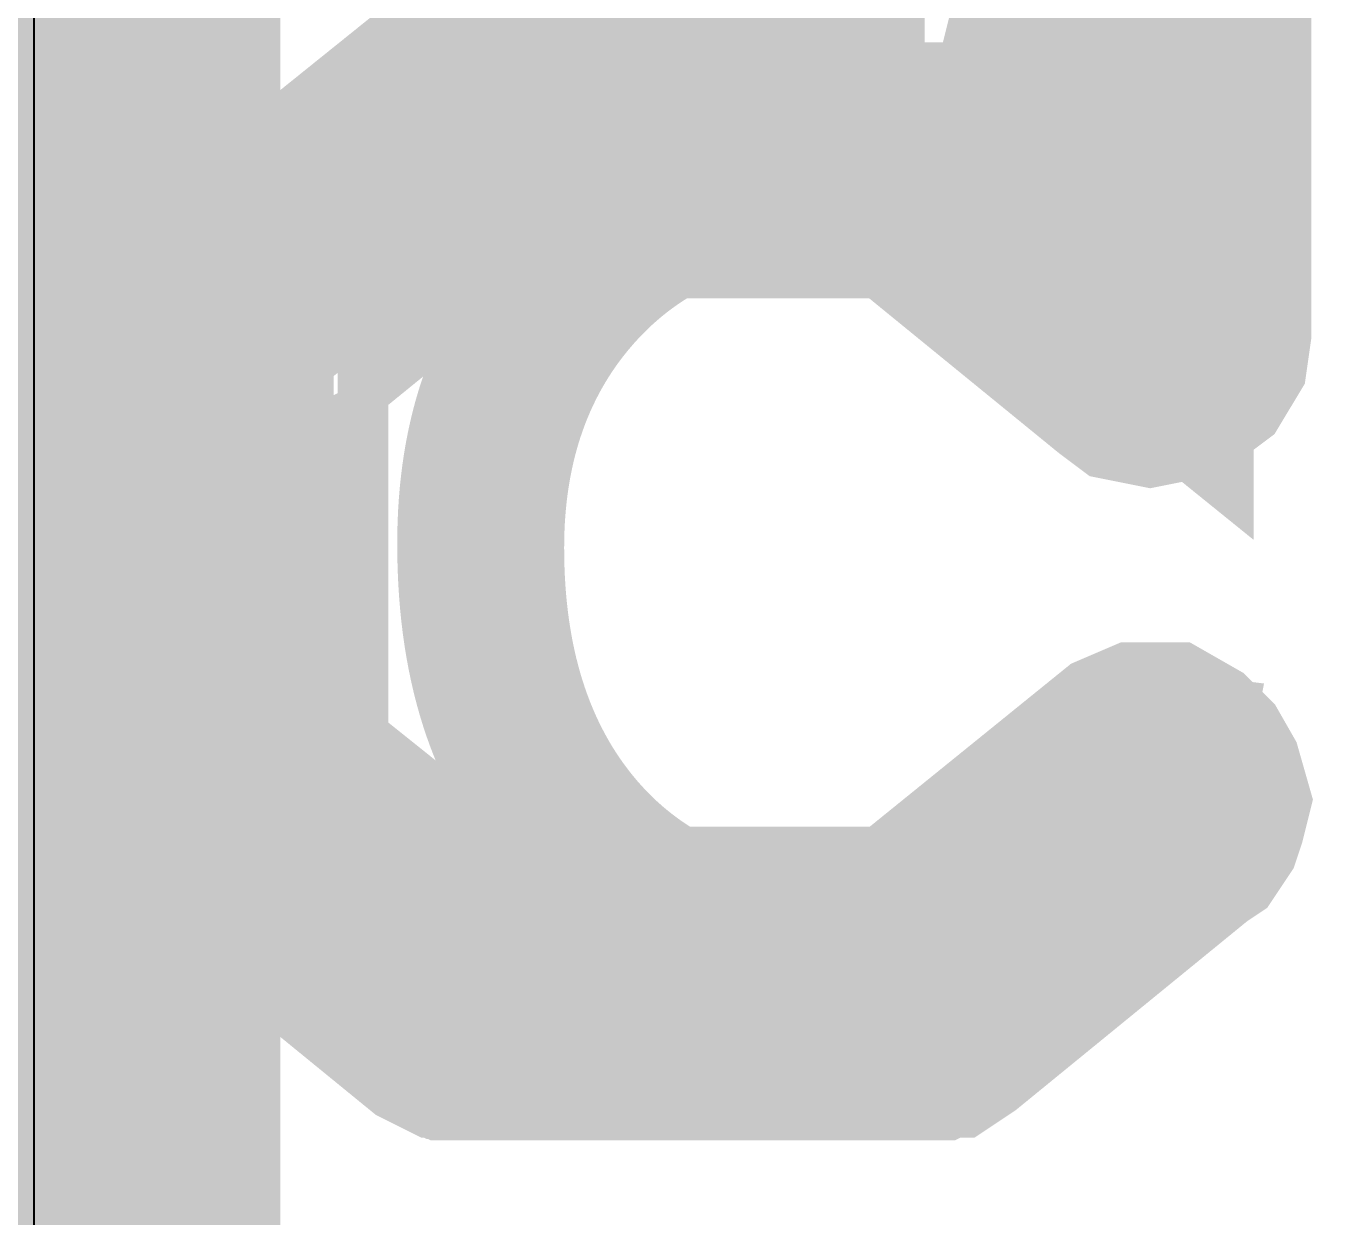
# Model space of a CAD drawing. Extents: x -23 to 289, y -67 to 135.
# Drawn here: x 154.86 to 155.623, y 100.007 to 100.704 of the extents above; entities that cross this region are included whole.
import ezdxf
from ezdxf.enums import TextEntityAlignment as Align

# ---------------------------------------------------------------- set-up
doc = ezdxf.new("R2010")
doc.units = 0
doc.header["$MEASUREMENT"] = 0
for name, color, linetype in [('ASSEMBLY_OUTLINES_TOP', 102, 'CONTINUOUS'), ('GENERATED_SILKSCREEN_BTM', 255, 'CONTINUOUS'), ('GENERATED_SILKSCREEN_TOP', 140, 'CONTINUOUS'), ('PLACEMENT_OUTLINES_TOP', 130, 'CONTINUOUS'), ('SILKSCREEN_OUTLINES_TOP', 150, 'CONTINUOUS'), ('SILKSCREEN_REF_DES_BTM', 211, 'CONTINUOUS'), ('TRACES_LAYER_BOTTOM', 230, 'CONTINUOUS')]:
    doc.layers.add(name, color=color, linetype=linetype)
doc.styles.add('VERIBEST_GERBER_0', font='txt')

msp = doc.modelspace()

# ---------------------------------------------------------------- linework, layer by layer
at = {"layer": 'ASSEMBLY_OUTLINES_TOP', "const_width": 0.2}
msp.add_lwpolyline([(155, 116.5, -1), (191, 116.5, -1)], format="xyb", close=True, dxfattribs=at)
msp.add_lwpolyline([(154.865, 91.415), (154.865, 101.815)], dxfattribs=at)
at = {"layer": 'ASSEMBLY_OUTLINES_TOP'}
msp.add_circle((173, 116.5), 18, dxfattribs=at)
at = {"layer": 'GENERATED_SILKSCREEN_BTM', "const_width": 0.15}
for points in [[(155.5372, 100.9104), (155.5372, 100.5256), (155.5364, 100.52), (155.534, 100.516), (155.5308, 100.5136), (155.5252, 100.512), (155.522, 100.5104), (155.518, 100.5096), (155.514, 100.5104), (155.5108, 100.5128), (155.3804, 100.6192), (155.122, 100.6192), (154.9972, 100.5176), (154.9972, 100.26), (155.122, 100.16), (155.3804, 100.16), (155.5108, 100.2656), (155.5164, 100.268), (155.5212, 100.268), (155.5268, 100.2648), (155.5308, 100.2608), (155.534, 100.2552), (155.5356, 100.2496), (155.5348, 100.2464), (155.534, 100.244), (155.5324, 100.2416), (155.53, 100.24), (155.3948, 100.1296), (155.3924, 100.128), (155.3892, 100.128), (155.386, 100.1264), (155.1164, 100.1264), (155.1148, 100.1264), (155.1132, 100.1272), (155.1124, 100.1272), (155.1108, 100.128), (155.1092, 100.128), (155.106, 100.1296), (154.9708, 100.24), (154.9684, 100.2424), (154.9676, 100.244), (154.966, 100.2488), (154.9652, 100.252), (154.9652, 100.5256), (154.966, 100.5288), (154.9676, 100.5336), (154.9676, 100.5352), (154.9692, 100.536), (154.97, 100.5376), (154.9708, 100.5392), (155.106, 100.648), (155.11, 100.6496), (155.1132, 100.6504), (155.1164, 100.6512), (155.386, 100.6512)], [(155.386, 100.6512), (155.3892, 100.6504), (155.3916, 100.6496), (155.3948, 100.648), (155.5036, 100.56), (155.5036, 100.8936)]]:
    msp.add_lwpolyline(points, dxfattribs=at)
at = {"layer": 'GENERATED_SILKSCREEN_TOP', "const_width": 0.15}
msp.add_lwpolyline([(191, 116.5, -0.188576), (186.22486, 104.28922, 0.000009), (186.22486, 104.28923, 12.661113), (181.78676, 100.79036, 0.000009), (181.78677, 100.79036, -3.681838), (191, 116.5)], format="xyb", dxfattribs=at)
msp.add_lwpolyline([(154.865, 91.415), (154.865, 101.815)], dxfattribs=at)
at = {"layer": 'PLACEMENT_OUTLINES_TOP'}
msp.add_circle((173, 116.5), 18, dxfattribs=at)
at = {"layer": 'SILKSCREEN_OUTLINES_TOP'}
msp.add_lwpolyline([(154.865, 91.415), (154.865, 101.815)], dxfattribs=at)
msp.add_circle((173, 116.5), 18, dxfattribs=at)
msp.add_circle((173, 116.5), 18, dxfattribs=at)
at = {"layer": 'TRACES_LAYER_BOTTOM', "const_width": 0.5}
msp.add_lwpolyline([(154.75895, 96.18105), (154.75895, 102.39105)], dxfattribs=at)

# ---------------------------------------------------------------- texts
at = {"layer": 'SILKSCREEN_REF_DES_BTM', "style": 'VERIBEST_GERBER_0', "text_generation_flag": 2}
msp.add_text('R501', height=0.8, dxfattribs=at).set_placement((156.4, 100.94), align=Align.TOP_LEFT)

doc.saveas('drawing.dxf')
